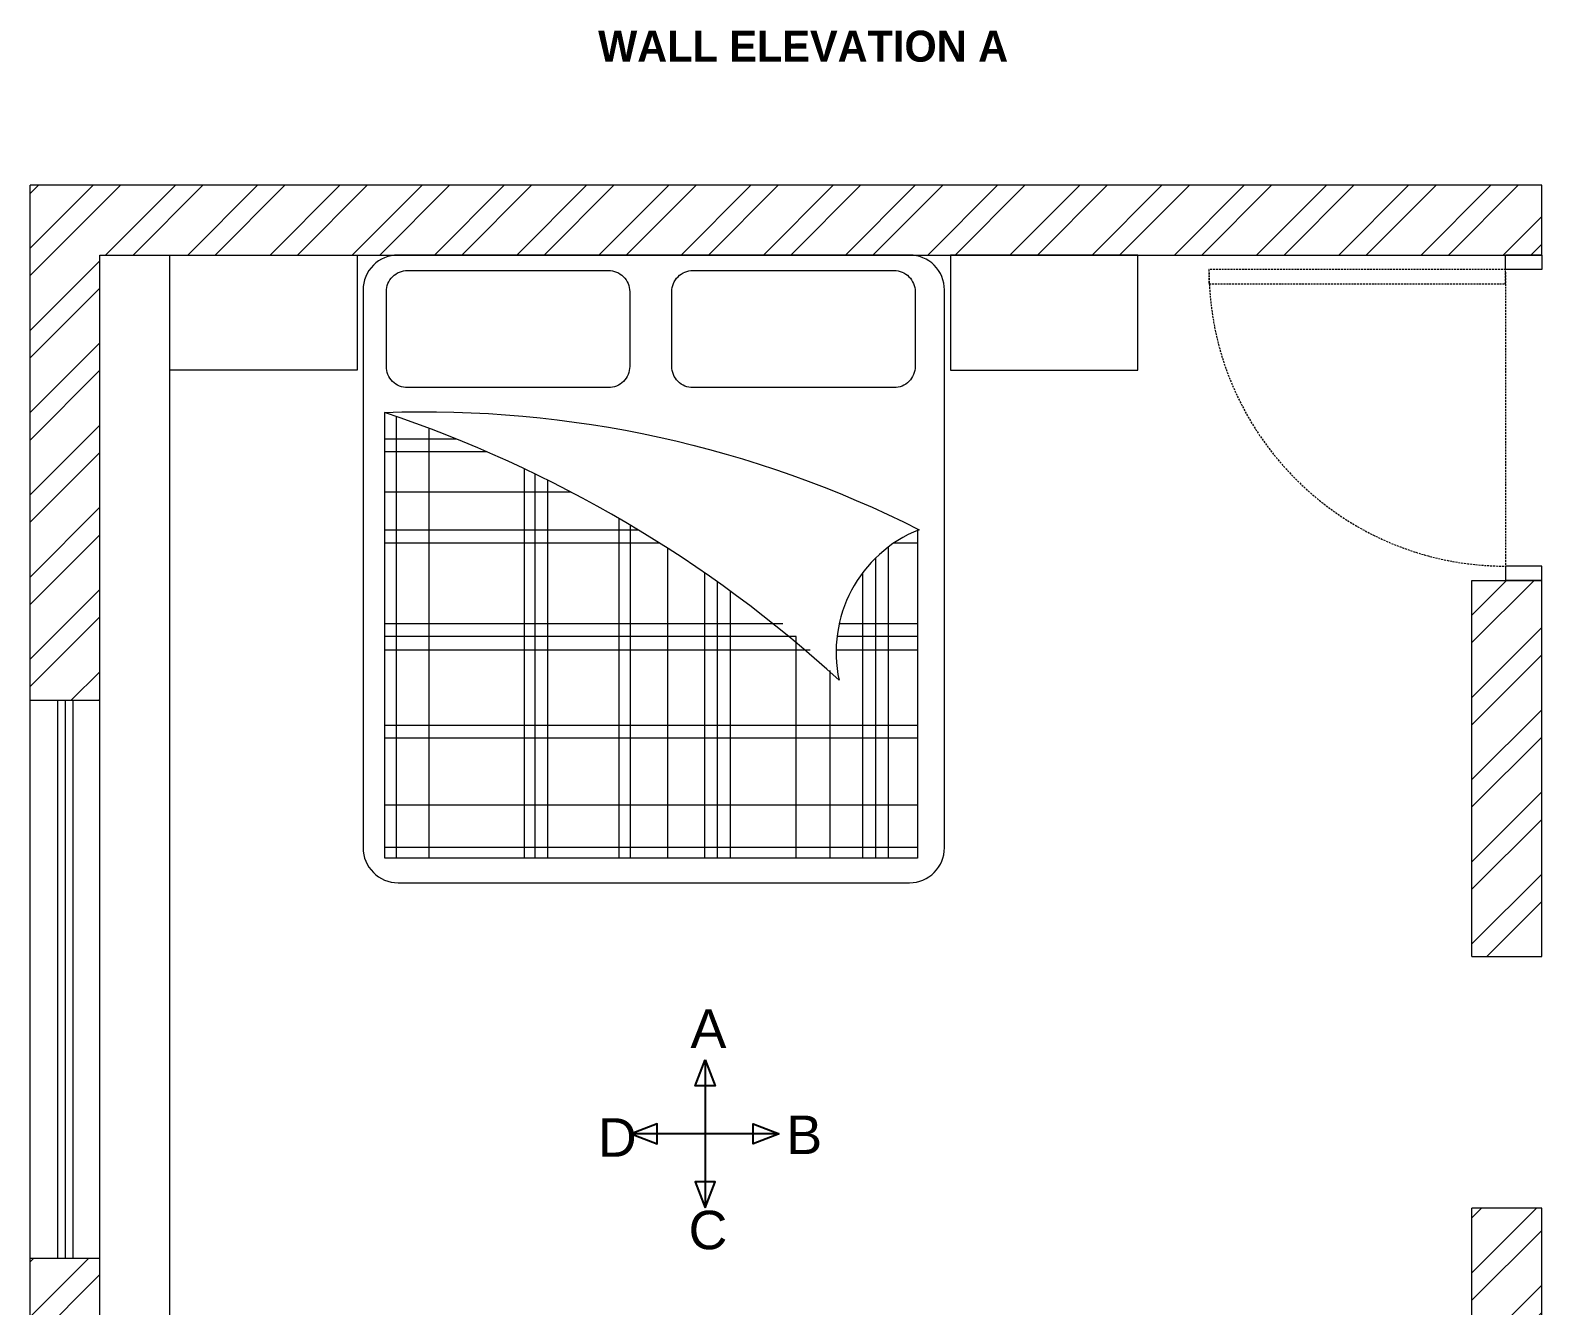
# Model space of a CAD drawing. Header units: inches. Extents: x 15448 to 46480, y -8154 to 0.
# Drawn here: x 24684.8 to 24879.8, y -4854.7 to -4690.1 of the extents above; entities that cross this region are included whole.
import ezdxf

# ---------------------------------------------------------------- set-up
doc = ezdxf.new("R2010")
doc.units = ezdxf.units.IN
doc.header["$MEASUREMENT"] = 0
doc.linetypes.add('DASHED2', pattern=[0.375, 0.25, -0.125])
doc.linetypes.add('HIDDEN', pattern=[0.375, 0.25, -0.125])
for name, color, linetype in [('.', 30, 'Continuous'), ('A-Door-Frame', 1, 'Continuous'), ('A-Door-Swing', 8, 'HIDDEN'), ('IEL-HATCH-002', 7, 'Continuous')]:
    doc.layers.add(name, color=color, linetype=linetype)
doc.layers.add('PDF9_TEXT', color=7, linetype='Continuous', true_color=0xdadada)
doc.layers.add('ROD', color=7, linetype='Continuous', lineweight=9)
doc.styles.add('HEMI', font='stylu.ttf')
doc.styles.add('PDF Arial', font='arial.ttf')
pattern_1 = [(45, (8298.833, -994.111), (-5.303301, 5.303301), []), (45, (8302.3686, -994.111), (-5.303301, 5.303301), [])]

# ---------------------------------------------------------------- blocks, each defined once
blk = doc.blocks.new('IUYGTFDX')
at = {"color": 0, "lineweight": 5}
for p, q in [((16404, -3725), (16428.17, -3725)), ((16404, -3739.85), (16404, -3725)), ((16428.17, -3725), (16428.17, -3739.85)), ((16528.9, -3725), (16504.73, -3725)), ((16504.73, -3725), (16504.73, -3739.85)), ((16528.9, -3739.85), (16528.9, -3725)), ((16428.17, -3739.85), (16404, -3739.85)), ((16504.73, -3739.85), (16528.9, -3739.85)), ((16433.24, -3802.83), (16433.24, -3745.84)), ((16437.49, -3802.83), (16437.49, -3747.37)), ((16441, -3748.75), (16431.74, -3748.75)), ((16444.93, -3750.39), (16431.74, -3750.39)), ((16449.78, -3802.83), (16449.78, -3752.59)), ((16451.14, -3802.83), (16451.14, -3753.25)), ((16455.8, -3755.59), (16431.74, -3755.59)), ((16452.79, -3802.83), (16452.79, -3754.05)), ((16461.96, -3802.83), (16461.96, -3759)), ((16464.53, -3760.52), (16431.74, -3760.52)), ((16463.46, -3802.83), (16463.46, -3759.88)), ((16500.48, -3760.52), (16500.46, -3760.52)), ((16467.19, -3762.17), (16431.74, -3762.17)), ((16468.25, -3802.83), (16468.25, -3762.84)), ((16496.72, -3802.83), (16496.72, -3762.67)), ((16500.48, -3762.17), (16497.42, -3762.17)), ((16495.08, -3802.83), (16495.08, -3764.08)), ((16473.04, -3802.83), (16473.04, -3766.04)), ((16474.68, -3802.83), (16474.68, -3767.19)), ((16493.43, -3802.83), (16493.43, -3765.95)), ((16476.33, -3802.83), (16476.33, -3768.38)), ((16483.08, -3772.57), (16431.74, -3772.57)), ((16500.48, -3772.57), (16490.37, -3772.57)), ((16484.82, -3774.22), (16431.74, -3774.22)), ((16484.81, -3802.83), (16484.81, -3774.21)), ((16500.48, -3774.22), (16490.09, -3774.22)), ((16486.63, -3776), (16431.74, -3776)), ((16500.48, -3776), (16489.97, -3776)), ((16489.19, -3802.83), (16489.19, -3778.62)), ((16500.48, -3785.72), (16431.74, -3785.72)), ((16500.48, -3787.36), (16431.74, -3787.36)), ((16500.48, -3795.99), (16431.74, -3795.99)), ((16500.48, -3801.47), (16431.74, -3801.47))]:
    blk.add_line(p, q, dxfattribs=at)
for points in [[(16503.95, -3729.5, 0.414214), (16499.45, -3725), (16433.45, -3725, 0.414214), (16428.95, -3729.5), (16428.95, -3801.5, 0.414214), (16433.45, -3806), (16499.45, -3806, 0.414214), (16503.95, -3801.5)], [(16460.6, -3726.99, -0.414214), (16463.34, -3729.73), (16463.34, -3739.37, -0.414214), (16460.6, -3742.11), (16434.68, -3742.11, -0.414214), (16431.95, -3739.37), (16431.95, -3729.73, -0.414214), (16434.68, -3726.99)], [(16497.43, -3726.99, -0.414214), (16500.16, -3729.73), (16500.16, -3739.37, -0.414214), (16497.43, -3742.11), (16471.51, -3742.11, -0.414214), (16468.77, -3739.37), (16468.77, -3729.73, -0.414214), (16471.51, -3726.99)], [(16500.67, -3760.44, 0.366781), (16490.36, -3779.87, 0.104955), (16431.69, -3745.31, -0.12695)]]:
    blk.add_lwpolyline(points, format="xyb", close=True, dxfattribs=at)
blk.add_lwpolyline([(16500.48, -3760.33), (16500.48, -3802.83), (16431.74, -3802.83), (16431.74, -3745.3)], dxfattribs=at)
blk = doc.blocks.new('RGE')
for p, q in [((13927.49, 4640.67), (13927.49, 4613.06)), ((13941.3, 4626.86), (13913.68, 4626.86))]:
    blk.add_line(p, q)
for points in [[(13927.49, 4640.67), (13929.37, 4635.81), (13927.49, 4635.81), (13925.61, 4635.81)], [(13913.68, 4626.86), (13918.54, 4624.98), (13918.54, 4626.86), (13918.54, 4628.74)], [(13941.3, 4626.86), (13936.44, 4624.98), (13936.44, 4626.86), (13936.44, 4628.74)], [(13927.49, 4613.06), (13929.37, 4617.92), (13927.49, 4617.92), (13925.61, 4617.92)]]:
    blk.add_lwpolyline(points, close=True)
at = {"layer": 'PDF9_TEXT', "color": 240, "true_color": 0xe90039, "char_height": 7.1792, "attachment_point": 7, "style": 'PDF Arial'}
for s, insert in [('{\\C256;\\c0;A}', (13924.75, 4642.89)), ('{\\C256;\\c0;D}', (13907.48, 4622.58)), ('{\\C256;\\c0;B}', (13942.63, 4623.07)), ('{\\C256;\\c0;C}', (13924.39, 4605.21))]:
    blk.add_mtext(s, dxfattribs=dict(at, insert=insert))

msp = doc.modelspace()

# ---------------------------------------------------------------- hatches: boundary and pattern name
at = {"layer": 'IEL-HATCH-002', "lineweight": 5, "true_color": 0xed1f24, "transparency": 33554687}
h = msp.add_hatch(dxfattribs=at)
h.set_pattern_fill('ANSI32', color=240, scale=20)
h.set_pattern_definition(pattern_1)
h.paths.add_polyline_path([(24879.83, -4710.11), (24684.83, -4710.11), (24684.83, -4776.61), (24693.83, -4776.61), (24693.83, -4719.11), (24879.71, -4719.11), (24879.83, -4718.99)])
h = msp.add_hatch(dxfattribs=at)
h.set_pattern_fill('ANSI32', color=240, scale=20)
h.set_pattern_definition(pattern_1)
h.paths.add_polyline_path([(24693.83, -4848.61), (24684.83, -4848.61), (24684.83, -4915.11), (24879.83, -4915.11), (24879.83, -4842.11), (24870.83, -4842.11), (24870.83, -4906.11), (24693.83, -4906.11)])
h.paths.add_polyline_path([(24879.83, -4761.11), (24870.83, -4761.11), (24870.83, -4769.11), (24870.83, -4809.61), (24879.83, -4809.61)])

# ---------------------------------------------------------------- linework, layer by layer
at = {"layer": '.', "color": 0, "linetype": 'Continuous', "lineweight": 5}
msp.add_line((24879.71, -4719.11), (24879.83, -4718.99), dxfattribs=at)
at = {"color": 0, "lineweight": 5}
for p, q in [((24879.83, -4719.11), (24879.83, -4710.11)), ((24870.83, -4761.11), (24879.83, -4761.11))]:
    msp.add_line(p, q, dxfattribs=at)
at = {"color": 5, "lineweight": 5}
for p, q in [((24693.83, -4776.61), (24684.83, -4776.61)), ((24688.33, -4776.61), (24688.33, -4848.61)), ((24689.33, -4776.61), (24689.33, -4848.61)), ((24690.33, -4776.61), (24690.33, -4848.61)), ((24693.83, -4848.61), (24684.83, -4848.61))]:
    msp.add_line(p, q, dxfattribs=at)
at = {"layer": 'A-Door-Frame', "color": 0, "lineweight": 5}
for p, q in [((24879.83, -4719.11), (24875.17, -4719.11)), ((24879.83, -4761.11), (24875.17, -4761.11))]:
    msp.add_line(p, q, dxfattribs=at)
for points in [[(24879.83, -4719.11), (24879.83, -4720.98), (24875.17, -4720.98), (24875.17, -4719.11)], [(24879.83, -4761.11), (24879.83, -4759.24), (24875.17, -4759.24), (24875.17, -4761.11)]]:
    msp.add_lwpolyline(points, dxfattribs=at)
at = {"layer": 'A-Door-Swing', "color": 0, "linetype": 'DASHED2', "lineweight": 5}
msp.add_line((24875.17, -4721.32), (24875.17, -4759.59), dxfattribs=at)
msp.add_lwpolyline([(24875.17, -4720.98), (24836.9, -4720.98), (24836.9, -4722.84), (24875.17, -4722.84)], close=True, dxfattribs=at)
msp.add_arc((24875.17, -4720.98), 38.27, 180, 270, dxfattribs=at)
at = {"layer": 'ROD', "color": 0, "lineweight": 5}
for p, q in [((24684.83, -4915.11), (24684.83, -4710.11)), ((24879.83, -4710.11), (24684.83, -4710.11)), ((24693.83, -4906.11), (24693.83, -4719.11)), ((24693.83, -4719.11), (24879.83, -4719.11)), ((24702.83, -4906.11), (24702.83, -4719.11)), ((24870.83, -4769.11), (24870.83, -4761.11)), ((24879.83, -4809.61), (24879.83, -4761.11)), ((24870.83, -4809.61), (24870.83, -4769.11)), ((24870.83, -4809.61), (24879.83, -4809.61)), ((24870.83, -4906.11), (24870.83, -4842.11)), ((24879.83, -4842.11), (24870.83, -4842.11)), ((24879.83, -4915.11), (24879.83, -4842.11))]:
    msp.add_line(p, q, dxfattribs=at)

# ---------------------------------------------------------------- block references
at = {"lineweight": 5}
msp.add_blockref('IUYGTFDX', (8298.83, -994.11), dxfattribs=at)
at = {"lineweight": 5, "xscale": 0.6916268008371703, "yscale": 0.6916268008371703, "zscale": 0.6916268008371703}
msp.add_blockref('RGE', (15139.28, -8032.56), dxfattribs=at)

# ---------------------------------------------------------------- texts
at = {"color": 1, "lineweight": 5, "insert": (24825.12, -4690.15), "char_height": 4, "width": 81.1585, "attachment_point": 3, "rotation": 0.0094, "style": 'HEMI'}
msp.add_mtext('\\pxqc;{\\fStylus BT|b1|i0|c0|p34;WALL ELEVATION A}', dxfattribs=at)

doc.saveas('drawing.dxf')
